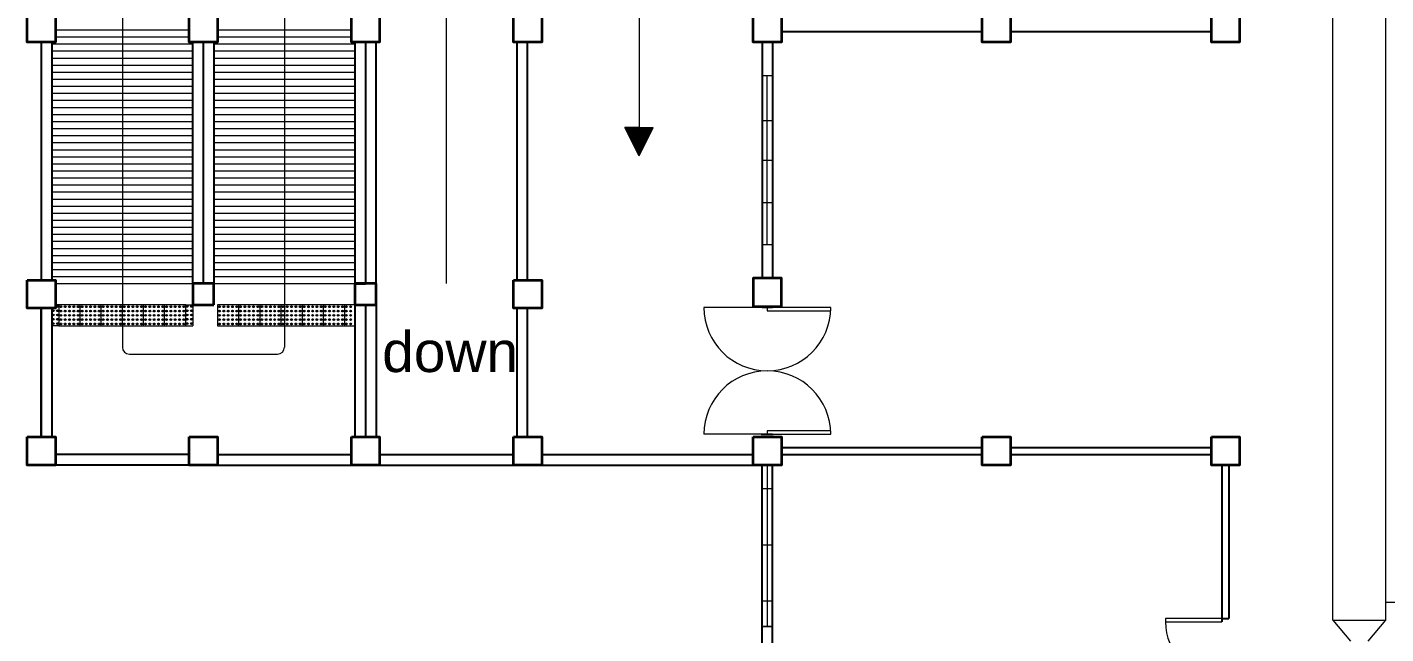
# Model space of a CAD drawing. Header units: millimetres. Extents: x -116 to 421, y 1 to 342.
# Drawn here: x 3.42 to 22.69, y 116.84 to 125.45 of the extents above; entities that cross this region are included whole.
import ezdxf

# ---------------------------------------------------------------- set-up
doc = ezdxf.new("R2010")
doc.units = ezdxf.units.MM
doc.header["$MEASUREMENT"] = 0
doc.layers.add('ahu line', color=7, linetype='Continuous', lineweight=20)
doc.styles.add('SWISSLT175', font='swissl.ttf', dxfattribs={"height": 0.175})

msp = doc.modelspace()

# ---------------------------------------------------------------- linework, layer by layer
at = {"color": 8, "lineweight": 9}
for p, q in [((4.77, 134.712), (4.77, 121.512)), ((9.37, 121.812), (9.37, 134.712)), ((7.07, 131.896), (7.07, 120.912)), ((12.1, 131.344), (12.1, 124.026)), ((3.82, 125.412), (5.72, 125.412)), ((3.82, 125.312), (5.72, 125.312)), ((6.12, 125.412), (8.02, 125.412)), ((6.12, 125.312), (8.02, 125.312)), ((3.77, 125.212), (5.77, 125.212)), ((3.77, 125.112), (5.77, 125.112)), ((6.07, 125.212), (8.07, 125.212)), ((6.07, 125.112), (8.07, 125.112)), ((3.77, 125.012), (5.77, 125.012)), ((3.77, 124.912), (5.77, 124.912)), ((6.07, 125.012), (8.07, 125.012)), ((6.07, 124.912), (8.07, 124.912)), ((3.77, 124.812), (5.77, 124.812)), ((3.77, 124.712), (5.77, 124.712)), ((6.07, 124.812), (8.07, 124.812)), ((6.07, 124.712), (8.07, 124.712)), ((13.845, 124.762), (13.995, 124.762)), ((13.845, 123.562), (13.845, 124.762)), ((13.92, 122.362), (13.92, 124.762)), ((13.995, 124.762), (13.995, 122.362)), ((3.77, 124.612), (5.77, 124.612)), ((6.07, 124.612), (8.07, 124.612)), ((3.77, 124.512), (5.77, 124.512)), ((3.77, 124.412), (5.77, 124.412)), ((6.07, 124.512), (8.07, 124.512)), ((6.07, 124.412), (8.07, 124.412)), ((3.77, 124.312), (5.77, 124.312)), ((3.77, 124.212), (5.77, 124.212)), ((6.07, 124.312), (8.07, 124.312)), ((6.07, 124.212), (8.07, 124.212)), ((3.77, 124.112), (5.77, 124.112)), ((3.77, 124.012), (5.77, 124.012)), ((6.07, 124.112), (8.07, 124.112)), ((6.07, 124.012), (8.07, 124.012)), ((12.1, 124.026), (11.9, 124.026)), ((12.1, 123.626), (11.9, 124.026)), ((12.1, 124.016), (11.905, 124.016)), ((12.1, 124.006), (11.91, 124.006)), ((12.1, 123.996), (11.915, 123.996)), ((12.1, 123.986), (11.92, 123.986)), ((12.1, 123.976), (11.925, 123.976)), ((12.1, 123.966), (11.93, 123.966)), ((12.1, 123.956), (11.935, 123.956)), ((12.1, 123.946), (11.94, 123.946)), ((12.1, 124.026), (12.3, 124.026)), ((12.1, 123.626), (12.3, 124.026)), ((12.1, 124.016), (12.295, 124.016)), ((12.1, 124.006), (12.29, 124.006)), ((12.285, 123.996), (12.1, 123.996)), ((12.28, 123.986), (12.1, 123.986)), ((12.275, 123.976), (12.1, 123.976)), ((12.27, 123.966), (12.1, 123.966)), ((12.265, 123.956), (12.1, 123.956)), ((12.26, 123.946), (12.1, 123.946)), ((13.845, 124.125), (13.995, 124.125)), ((3.77, 123.912), (5.77, 123.912)), ((3.77, 123.812), (5.77, 123.812)), ((6.07, 123.912), (8.07, 123.912)), ((6.07, 123.812), (8.07, 123.812)), ((12.1, 123.936), (11.945, 123.936)), ((12.1, 123.936), (11.945, 123.936)), ((12.1, 123.926), (11.95, 123.926)), ((12.1, 123.916), (11.955, 123.916)), ((12.1, 123.906), (11.96, 123.906)), ((12.1, 123.896), (11.965, 123.896)), ((12.1, 123.886), (11.97, 123.886)), ((12.1, 123.876), (11.975, 123.876)), ((12.1, 123.866), (11.98, 123.866)), ((12.1, 123.856), (11.985, 123.856)), ((12.1, 123.846), (11.99, 123.846)), ((12.1, 123.836), (11.995, 123.836)), ((12.1, 123.826), (12, 123.826)), ((12.1, 123.816), (12.005, 123.816)), ((12.1, 123.806), (12.01, 123.806)), ((12.1, 123.796), (12.015, 123.796)), ((12.1, 123.786), (12.02, 123.786)), ((12.1, 123.776), (12.025, 123.776)), ((12.1, 123.766), (12.03, 123.766)), ((12.1, 123.756), (12.035, 123.756)), ((12.1, 123.746), (12.04, 123.746)), ((12.255, 123.936), (12.1, 123.936)), ((12.255, 123.936), (12.1, 123.936)), ((12.25, 123.926), (12.1, 123.926)), ((12.245, 123.916), (12.1, 123.916)), ((12.24, 123.906), (12.1, 123.906)), ((12.235, 123.896), (12.1, 123.896)), ((12.23, 123.886), (12.1, 123.886)), ((12.225, 123.876), (12.1, 123.876)), ((12.22, 123.866), (12.1, 123.866)), ((12.215, 123.856), (12.1, 123.856)), ((12.21, 123.846), (12.1, 123.846)), ((12.205, 123.836), (12.1, 123.836)), ((12.2, 123.826), (12.1, 123.826)), ((12.195, 123.816), (12.1, 123.816)), ((12.19, 123.806), (12.1, 123.806)), ((12.185, 123.796), (12.1, 123.796)), ((12.18, 123.786), (12.1, 123.786)), ((12.175, 123.776), (12.1, 123.776)), ((12.17, 123.766), (12.1, 123.766)), ((12.165, 123.756), (12.1, 123.756)), ((12.16, 123.746), (12.1, 123.746)), ((3.77, 123.712), (5.77, 123.712)), ((3.77, 123.612), (5.77, 123.612)), ((6.07, 123.712), (8.07, 123.712)), ((6.07, 123.612), (8.07, 123.612)), ((12.1, 123.736), (12.045, 123.736)), ((12.1, 123.726), (12.05, 123.726)), ((12.1, 123.716), (12.055, 123.716)), ((12.1, 123.706), (12.06, 123.706)), ((12.1, 123.696), (12.065, 123.696)), ((12.1, 123.686), (12.07, 123.686)), ((12.1, 123.676), (12.075, 123.676)), ((12.1, 123.666), (12.08, 123.666)), ((12.1, 123.656), (12.085, 123.656)), ((12.1, 123.646), (12.09, 123.646)), ((12.1, 123.636), (12.095, 123.636)), ((12.155, 123.736), (12.1, 123.736)), ((12.15, 123.726), (12.1, 123.726)), ((12.145, 123.716), (12.1, 123.716)), ((12.14, 123.706), (12.1, 123.706)), ((12.135, 123.696), (12.1, 123.696)), ((12.13, 123.686), (12.1, 123.686)), ((12.125, 123.676), (12.1, 123.676)), ((12.12, 123.666), (12.1, 123.666)), ((12.115, 123.656), (12.1, 123.656)), ((12.11, 123.646), (12.1, 123.646)), ((12.105, 123.636), (12.1, 123.636)), ((13.845, 123.562), (13.845, 122.362)), ((13.845, 123.562), (13.995, 123.562)), ((3.77, 123.512), (5.77, 123.512)), ((3.77, 123.412), (5.77, 123.412)), ((6.07, 123.512), (8.07, 123.512)), ((6.07, 123.412), (8.07, 123.412)), ((3.77, 123.312), (5.77, 123.312)), ((3.77, 123.212), (5.77, 123.212)), ((6.07, 123.312), (8.07, 123.312)), ((6.07, 123.212), (8.07, 123.212)), ((3.77, 123.112), (5.77, 123.112)), ((3.77, 123.012), (5.77, 123.012)), ((6.07, 123.112), (8.07, 123.112)), ((6.07, 123.012), (8.07, 123.012)), ((3.77, 122.912), (5.77, 122.912)), ((3.77, 122.812), (5.77, 122.812)), ((6.07, 122.912), (8.07, 122.912)), ((6.07, 122.812), (8.07, 122.812)), ((13.845, 122.962), (13.995, 122.962)), ((3.77, 122.712), (5.77, 122.712)), ((3.77, 122.612), (5.77, 122.612)), ((6.07, 122.712), (8.07, 122.712)), ((6.07, 122.612), (8.07, 122.612)), ((3.77, 122.512), (5.77, 122.512)), ((3.77, 122.412), (5.77, 122.412)), ((6.07, 122.512), (8.07, 122.512)), ((6.07, 122.412), (8.07, 122.412)), ((3.77, 122.312), (5.77, 122.312)), ((3.77, 122.212), (5.77, 122.212)), ((6.07, 122.312), (8.07, 122.312)), ((6.07, 122.212), (8.07, 122.212)), ((13.995, 122.362), (13.845, 122.362)), ((3.77, 122.112), (5.77, 122.112)), ((3.77, 122.012), (5.77, 122.012)), ((6.07, 122.112), (8.07, 122.112)), ((6.07, 122.012), (8.07, 122.012)), ((3.77, 121.912), (5.77, 121.912)), ((6.07, 121.912), (8.07, 121.912)), ((3.82, 121.812), (5.77, 121.812)), ((6.07, 121.812), (8.07, 121.812)), ((3.87, 121.512), (3.82, 121.512)), ((4.17, 121.512), (3.87, 121.512)), ((3.87, 121.512), (3.87, 121.212)), ((4.17, 121.212), (4.17, 121.512)), ((4.47, 121.512), (4.17, 121.512)), ((4.47, 121.212), (4.47, 121.512)), ((4.77, 121.512), (4.47, 121.512)), ((4.77, 121.212), (4.77, 121.512)), ((5.07, 121.512), (4.77, 121.512)), ((5.07, 121.212), (5.07, 121.512)), ((5.37, 121.512), (5.07, 121.512)), ((5.37, 121.212), (5.37, 121.512)), ((5.67, 121.512), (5.37, 121.512)), ((5.67, 121.212), (5.67, 121.512)), ((5.67, 121.512), (5.77, 121.512)), ((5.77, 121.512), (5.77, 121.212)), ((6.42, 121.512), (6.12, 121.512)), ((6.12, 121.512), (6.12, 121.212)), ((6.72, 121.512), (6.42, 121.512)), ((6.42, 121.512), (6.42, 121.212)), ((7.02, 121.512), (6.72, 121.512)), ((6.72, 121.512), (6.72, 121.212)), ((7.32, 121.512), (7.02, 121.512)), ((7.02, 121.512), (7.02, 121.212)), ((7.62, 121.512), (7.32, 121.512)), ((7.32, 121.512), (7.32, 121.212)), ((7.92, 121.512), (7.62, 121.512)), ((7.62, 121.512), (7.62, 121.212)), ((8.22, 121.512), (7.92, 121.512)), ((7.92, 121.512), (7.92, 121.212)), ((3.87, 121.212), (3.77, 121.212)), ((3.87, 121.212), (4.17, 121.212)), ((4.17, 121.212), (4.47, 121.212)), ((4.47, 121.212), (4.77, 121.212)), ((4.77, 121.212), (5.07, 121.212)), ((4.77, 121.212), (4.77, 120.912)), ((5.07, 121.212), (5.37, 121.212)), ((5.37, 121.212), (5.67, 121.212)), ((5.67, 121.212), (5.77, 121.212)), ((6.12, 121.212), (6.42, 121.212)), ((6.42, 121.212), (6.72, 121.212)), ((6.72, 121.212), (7.02, 121.212)), ((7.02, 121.212), (7.32, 121.212)), ((7.32, 121.212), (7.62, 121.212)), ((7.62, 121.212), (7.92, 121.212)), ((7.92, 121.212), (8.07, 121.212)), ((4.87, 120.812), (6.97, 120.812)), ((13.845, 116.95), (13.845, 119.237)), ((13.92, 119.237), (13.92, 116.95)), ((13.845, 118.106), (13.845, 118.906)), ((13.845, 118.906), (13.995, 118.906)), ((13.995, 118.906), (13.995, 117.306)), ((13.845, 118.106), (13.995, 118.106)), ((13.995, 117.306), (13.845, 117.306)), ((13.845, 116.95), (13.995, 116.95))]:
    msp.add_line(p, q, dxfattribs=at)
at = {"color": 8, "lineweight": 25}
for p, q in [((14.12, 125.387), (16.97, 125.387)), ((17.37, 125.387), (20.22, 125.387)), ((3.62, 125.237), (3.62, 121.862)), ((3.77, 125.237), (3.77, 121.862)), ((5.77, 121.812), (5.77, 125.237)), ((5.92, 121.812), (5.92, 125.237)), ((6.07, 125.237), (6.07, 121.812)), ((8.07, 125.237), (8.07, 121.812)), ((8.22, 125.237), (8.22, 121.812)), ((8.37, 121.812), (8.37, 125.237)), ((10.37, 121.862), (10.37, 125.237)), ((10.52, 121.862), (10.52, 125.237)), ((13.845, 125.237), (13.845, 121.887)), ((13.995, 125.237), (13.995, 121.887)), ((8.07, 121.812), (8.07, 119.637)), ((8.37, 121.812), (8.37, 119.637)), ((3.62, 119.637), (3.62, 121.462)), ((3.62, 121.462), (3.62, 119.637)), ((3.77, 121.462), (3.77, 119.637)), ((8.22, 121.512), (8.22, 119.637)), ((10.37, 119.637), (10.37, 121.462)), ((10.52, 119.637), (10.52, 121.462)), ((13.845, 121.487), (13.845, 121.475)), ((13.995, 121.475), (13.845, 121.475)), ((13.995, 121.487), (13.995, 121.475)), ((13.845, 119.675), (13.995, 119.675)), ((13.845, 119.662), (13.845, 119.675)), ((13.995, 119.662), (13.995, 119.675)), ((5.72, 119.387), (3.82, 119.387)), ((6.12, 119.387), (8.02, 119.387)), ((8.42, 119.387), (10.32, 119.387)), ((10.72, 119.387), (13.72, 119.387)), ((14.12, 119.487), (16.97, 119.487)), ((14.12, 119.387), (16.97, 119.387)), ((17.37, 119.487), (20.22, 119.487)), ((17.37, 119.387), (20.22, 119.387)), ((5.72, 119.237), (3.82, 119.237)), ((6.12, 119.237), (10.32, 119.237)), ((10.72, 119.237), (13.72, 119.237)), ((13.845, 113.637), (13.845, 119.237)), ((13.995, 113.637), (13.995, 119.237)), ((20.37, 119.237), (20.37, 117.012)), ((20.47, 119.237), (20.47, 117.062)), ((20.37, 117.062), (20.47, 117.062))]:
    msp.add_line(p, q, dxfattribs=at)
at = {"color": 8, "lineweight": 35}
for p, q in [((5.77, 121.812), (5.77, 121.512)), ((6.07, 121.812), (5.77, 121.812)), ((5.77, 121.812), (5.77, 121.512)), ((6.07, 121.512), (6.07, 121.812)), ((6.07, 121.512), (6.07, 121.812)), ((8.07, 121.812), (8.22, 121.812)), ((8.07, 121.812), (8.07, 121.512)), ((8.37, 121.812), (8.07, 121.812)), ((8.07, 121.812), (8.07, 121.512)), ((8.37, 121.512), (8.37, 121.812)), ((8.37, 121.512), (8.37, 121.812)), ((5.77, 121.512), (6.07, 121.512)), ((8.07, 121.512), (8.37, 121.512)), ((8.07, 121.512), (8.37, 121.512))]:
    msp.add_line(p, q, dxfattribs=at)
at = {"color": 8, "lineweight": 13}
for p, q in [((13.92, 121.475), (13.02, 121.475)), ((14.82, 121.475), (13.92, 121.475)), ((13.92, 121.475), (13.92, 121.425)), ((14.82, 121.425), (14.82, 121.475)), ((13.92, 121.425), (14.82, 121.425)), ((14.82, 119.725), (13.92, 119.725)), ((13.92, 119.725), (13.92, 119.675)), ((14.82, 119.675), (14.82, 119.725)), ((13.92, 119.675), (13.02, 119.675)), ((13.92, 119.675), (14.82, 119.675))]:
    msp.add_line(p, q, dxfattribs=at)
at = {"color": 8, "lineweight": 35}
for points in [[(3.42, 125.637), (3.82, 125.637), (3.82, 125.237), (3.42, 125.237)], [(5.72, 125.637), (6.12, 125.637), (6.12, 125.237), (5.72, 125.237)], [(8.02, 125.637), (8.42, 125.637), (8.42, 125.237), (8.02, 125.237)], [(10.32, 125.637), (10.72, 125.637), (10.72, 125.237), (10.32, 125.237)], [(13.72, 125.637), (14.12, 125.637), (14.12, 125.237), (13.72, 125.237)], [(16.97, 125.637), (17.37, 125.637), (17.37, 125.237), (16.97, 125.237)], [(20.22, 125.637), (20.62, 125.637), (20.62, 125.237), (20.22, 125.237)], [(3.42, 121.862), (3.82, 121.862), (3.82, 121.462), (3.42, 121.462)], [(10.32, 121.862), (10.72, 121.862), (10.72, 121.462), (10.32, 121.462)], [(13.72, 121.487), (14.12, 121.487), (14.12, 121.887), (13.72, 121.887)], [(3.42, 119.637), (3.82, 119.637), (3.82, 119.237), (3.42, 119.237)], [(5.72, 119.637), (6.12, 119.637), (6.12, 119.237), (5.72, 119.237)], [(8.02, 119.637), (8.42, 119.637), (8.42, 119.237), (8.02, 119.237)], [(10.32, 119.637), (10.72, 119.637), (10.72, 119.237), (10.32, 119.237)], [(13.72, 119.637), (14.12, 119.637), (14.12, 119.237), (13.72, 119.237)], [(16.97, 119.637), (17.37, 119.637), (17.37, 119.237), (16.97, 119.237)], [(20.22, 119.637), (20.62, 119.637), (20.62, 119.237), (20.22, 119.237)]]:
    msp.add_lwpolyline(points, close=True, dxfattribs=at)
at = {"color": 8, "lineweight": 9}
for points in [[(13.845, 122.362), (13.845, 124.762), (13.995, 124.762), (13.995, 122.362)], [(13.845, 124.762), (13.995, 124.762), (13.995, 122.362), (13.845, 122.362)], [(13.845, 119.237), (13.995, 119.237), (13.995, 116.95), (13.845, 116.95)]]:
    msp.add_lwpolyline(points, close=True, dxfattribs=at)
at = {"color": 8, "lineweight": 13, "ltscale": 0.03}
msp.add_lwpolyline([(20.37, 117.012), (20.37, 117.062), (19.57, 117.062), (19.57, 117.012)], close=True, dxfattribs=at)
at = {"color": 8, "lineweight": 9}
for centre, radius in [((3.789, 121.428), 0.013), ((3.789, 121.428), 0.009), ((3.85, 121.489), 0.013), ((3.85, 121.428), 0.013), ((3.85, 121.489), 0.009), ((3.85, 121.428), 0.009), ((3.898, 121.484), 0.013), ((3.898, 121.423), 0.013), ((3.898, 121.484), 0.009), ((3.959, 121.484), 0.013), ((3.959, 121.423), 0.013), ((3.959, 121.484), 0.009), ((4.02, 121.484), 0.013), ((4.02, 121.423), 0.013), ((4.02, 121.484), 0.009), ((4.081, 121.484), 0.013), ((4.081, 121.423), 0.013), ((4.081, 121.484), 0.009), ((4.142, 121.484), 0.013), ((4.142, 121.423), 0.013), ((4.142, 121.484), 0.009), ((4.198, 121.484), 0.013), ((4.198, 121.423), 0.013), ((4.198, 121.484), 0.009), ((4.259, 121.484), 0.013), ((4.259, 121.423), 0.013), ((4.259, 121.484), 0.009), ((4.32, 121.484), 0.013), ((4.32, 121.423), 0.013), ((4.32, 121.484), 0.009), ((4.381, 121.484), 0.013), ((4.381, 121.423), 0.013), ((4.381, 121.484), 0.009), ((4.442, 121.484), 0.013), ((4.442, 121.423), 0.013), ((4.442, 121.484), 0.009), ((4.498, 121.484), 0.013), ((4.498, 121.423), 0.013), ((4.498, 121.484), 0.009), ((4.559, 121.484), 0.013), ((4.559, 121.423), 0.013), ((4.559, 121.484), 0.009), ((4.62, 121.484), 0.013), ((4.62, 121.423), 0.013), ((4.62, 121.484), 0.009), ((4.681, 121.484), 0.013), ((4.681, 121.423), 0.013), ((4.681, 121.484), 0.009), ((4.742, 121.484), 0.013), ((4.742, 121.423), 0.013), ((4.742, 121.484), 0.009), ((4.798, 121.484), 0.013), ((4.798, 121.423), 0.013), ((4.798, 121.484), 0.009), ((4.859, 121.484), 0.013), ((4.859, 121.423), 0.013), ((4.859, 121.484), 0.009), ((4.92, 121.484), 0.013), ((4.92, 121.423), 0.013), ((4.92, 121.484), 0.009), ((4.981, 121.484), 0.013), ((4.981, 121.423), 0.013), ((4.981, 121.484), 0.009), ((5.042, 121.484), 0.013), ((5.042, 121.423), 0.013), ((5.042, 121.484), 0.009), ((5.098, 121.484), 0.013), ((5.098, 121.423), 0.013), ((5.098, 121.484), 0.009), ((5.159, 121.484), 0.013), ((5.159, 121.423), 0.013), ((5.159, 121.484), 0.009), ((5.22, 121.484), 0.013), ((5.22, 121.423), 0.013), ((5.22, 121.484), 0.009), ((5.281, 121.484), 0.013), ((5.281, 121.423), 0.013), ((5.281, 121.484), 0.009), ((5.342, 121.484), 0.013), ((5.342, 121.423), 0.013), ((5.342, 121.484), 0.009), ((5.398, 121.484), 0.013), ((5.398, 121.423), 0.013), ((5.398, 121.484), 0.009), ((5.459, 121.484), 0.013), ((5.459, 121.423), 0.013), ((5.459, 121.484), 0.009), ((5.52, 121.484), 0.013), ((5.52, 121.423), 0.013), ((5.52, 121.484), 0.009), ((5.581, 121.484), 0.013), ((5.581, 121.423), 0.013), ((5.581, 121.484), 0.009), ((5.642, 121.484), 0.013), ((5.642, 121.423), 0.013), ((5.642, 121.484), 0.009), ((5.689, 121.489), 0.013), ((5.689, 121.428), 0.013), ((5.689, 121.489), 0.009), ((5.689, 121.428), 0.009), ((5.75, 121.489), 0.013), ((5.75, 121.428), 0.013), ((5.75, 121.489), 0.009), ((5.75, 121.428), 0.009), ((6.148, 121.484), 0.013), ((6.148, 121.423), 0.013), ((6.148, 121.484), 0.009), ((6.209, 121.484), 0.013), ((6.209, 121.423), 0.013), ((6.209, 121.484), 0.009), ((6.27, 121.484), 0.013), ((6.27, 121.423), 0.013), ((6.27, 121.484), 0.009), ((6.331, 121.484), 0.013), ((6.331, 121.423), 0.013), ((6.331, 121.484), 0.009), ((6.392, 121.484), 0.013), ((6.392, 121.423), 0.013), ((6.392, 121.484), 0.009), ((6.448, 121.484), 0.013), ((6.448, 121.423), 0.013), ((6.448, 121.484), 0.009), ((6.509, 121.484), 0.013), ((6.509, 121.423), 0.013), ((6.509, 121.484), 0.009), ((6.57, 121.484), 0.013), ((6.57, 121.423), 0.013), ((6.57, 121.484), 0.009), ((6.631, 121.484), 0.013), ((6.631, 121.423), 0.013), ((6.631, 121.484), 0.009), ((6.692, 121.484), 0.013), ((6.692, 121.423), 0.013), ((6.692, 121.484), 0.009), ((6.748, 121.484), 0.013), ((6.748, 121.423), 0.013), ((6.748, 121.484), 0.009), ((6.809, 121.484), 0.013), ((6.809, 121.423), 0.013), ((6.809, 121.484), 0.009), ((6.87, 121.484), 0.013), ((6.87, 121.423), 0.013), ((6.87, 121.484), 0.009), ((6.931, 121.484), 0.013), ((6.931, 121.423), 0.013), ((6.931, 121.484), 0.009), ((6.992, 121.484), 0.013), ((6.992, 121.423), 0.013), ((6.992, 121.484), 0.009), ((7.048, 121.484), 0.013), ((7.048, 121.423), 0.013), ((7.048, 121.484), 0.009), ((7.109, 121.484), 0.013), ((7.109, 121.423), 0.013), ((7.109, 121.484), 0.009), ((7.17, 121.484), 0.013), ((7.17, 121.423), 0.013), ((7.17, 121.484), 0.009), ((7.231, 121.484), 0.013), ((7.231, 121.423), 0.013), ((7.231, 121.484), 0.009), ((7.292, 121.484), 0.013), ((7.292, 121.423), 0.013), ((7.292, 121.484), 0.009), ((7.348, 121.484), 0.013), ((7.348, 121.423), 0.013), ((7.348, 121.484), 0.009), ((7.409, 121.484), 0.013), ((7.409, 121.423), 0.013), ((7.409, 121.484), 0.009), ((7.47, 121.484), 0.013), ((7.47, 121.423), 0.013), ((7.47, 121.484), 0.009), ((7.531, 121.484), 0.013), ((7.531, 121.423), 0.013), ((7.531, 121.484), 0.009), ((7.592, 121.484), 0.013), ((7.592, 121.423), 0.013), ((7.592, 121.484), 0.009), ((7.648, 121.484), 0.013), ((7.648, 121.423), 0.013), ((7.648, 121.484), 0.009), ((7.709, 121.484), 0.013), ((7.709, 121.423), 0.013), ((7.709, 121.484), 0.009), ((7.77, 121.484), 0.013), ((7.77, 121.423), 0.013), ((7.77, 121.484), 0.009), ((7.831, 121.484), 0.013), ((7.831, 121.423), 0.013), ((7.831, 121.484), 0.009), ((7.892, 121.484), 0.013), ((7.892, 121.423), 0.013), ((7.892, 121.484), 0.009), ((7.948, 121.484), 0.013), ((7.948, 121.423), 0.013), ((7.948, 121.484), 0.009), ((8.009, 121.484), 0.013), ((8.009, 121.423), 0.013), ((8.009, 121.484), 0.009), ((3.789, 121.367), 0.013), ((3.789, 121.306), 0.013), ((3.789, 121.245), 0.013), ((3.789, 121.367), 0.009), ((3.789, 121.306), 0.009), ((3.789, 121.245), 0.009), ((3.85, 121.367), 0.013), ((3.85, 121.306), 0.013), ((3.85, 121.245), 0.013), ((3.85, 121.367), 0.009), ((3.85, 121.306), 0.009), ((3.85, 121.245), 0.009), ((3.898, 121.362), 0.013), ((3.898, 121.301), 0.013), ((3.898, 121.24), 0.013), ((3.898, 121.423), 0.009), ((3.898, 121.362), 0.009), ((3.898, 121.301), 0.009), ((3.898, 121.24), 0.009), ((3.959, 121.362), 0.013), ((3.959, 121.301), 0.013), ((3.959, 121.24), 0.013), ((3.959, 121.423), 0.009), ((3.959, 121.362), 0.009), ((3.959, 121.301), 0.009), ((3.959, 121.24), 0.009), ((4.02, 121.362), 0.013), ((4.02, 121.301), 0.013), ((4.02, 121.24), 0.013), ((4.02, 121.423), 0.009), ((4.02, 121.362), 0.009), ((4.02, 121.301), 0.009), ((4.02, 121.24), 0.009), ((4.081, 121.362), 0.013), ((4.081, 121.301), 0.013), ((4.081, 121.24), 0.013), ((4.081, 121.423), 0.009), ((4.081, 121.362), 0.009), ((4.081, 121.301), 0.009), ((4.081, 121.24), 0.009), ((4.142, 121.362), 0.013), ((4.142, 121.301), 0.013), ((4.142, 121.24), 0.013), ((4.142, 121.423), 0.009), ((4.142, 121.362), 0.009), ((4.142, 121.301), 0.009), ((4.142, 121.24), 0.009), ((4.198, 121.362), 0.013), ((4.198, 121.301), 0.013), ((4.198, 121.24), 0.013), ((4.198, 121.423), 0.009), ((4.198, 121.362), 0.009), ((4.198, 121.301), 0.009), ((4.198, 121.24), 0.009), ((4.259, 121.362), 0.013), ((4.259, 121.301), 0.013), ((4.259, 121.24), 0.013), ((4.259, 121.423), 0.009), ((4.259, 121.362), 0.009), ((4.259, 121.301), 0.009), ((4.259, 121.24), 0.009), ((4.32, 121.362), 0.013), ((4.32, 121.301), 0.013), ((4.32, 121.24), 0.013), ((4.32, 121.423), 0.009), ((4.32, 121.362), 0.009), ((4.32, 121.301), 0.009), ((4.32, 121.24), 0.009), ((4.381, 121.362), 0.013), ((4.381, 121.301), 0.013), ((4.381, 121.24), 0.013), ((4.381, 121.423), 0.009), ((4.381, 121.362), 0.009), ((4.381, 121.301), 0.009), ((4.381, 121.24), 0.009), ((4.442, 121.362), 0.013), ((4.442, 121.301), 0.013), ((4.442, 121.24), 0.013), ((4.442, 121.423), 0.009), ((4.442, 121.362), 0.009), ((4.442, 121.301), 0.009), ((4.442, 121.24), 0.009), ((4.498, 121.362), 0.013), ((4.498, 121.301), 0.013), ((4.498, 121.24), 0.013), ((4.498, 121.423), 0.009), ((4.498, 121.362), 0.009), ((4.498, 121.301), 0.009), ((4.498, 121.24), 0.009), ((4.559, 121.362), 0.013), ((4.559, 121.301), 0.013), ((4.559, 121.24), 0.013), ((4.559, 121.423), 0.009), ((4.559, 121.362), 0.009), ((4.559, 121.301), 0.009), ((4.559, 121.24), 0.009), ((4.62, 121.362), 0.013), ((4.62, 121.301), 0.013), ((4.62, 121.24), 0.013), ((4.62, 121.423), 0.009), ((4.62, 121.362), 0.009), ((4.62, 121.301), 0.009), ((4.62, 121.24), 0.009), ((4.681, 121.362), 0.013), ((4.681, 121.301), 0.013), ((4.681, 121.24), 0.013), ((4.681, 121.423), 0.009), ((4.681, 121.362), 0.009), ((4.681, 121.301), 0.009), ((4.681, 121.24), 0.009), ((4.742, 121.362), 0.013), ((4.742, 121.301), 0.013), ((4.742, 121.24), 0.013), ((4.742, 121.423), 0.009), ((4.742, 121.362), 0.009), ((4.742, 121.301), 0.009), ((4.742, 121.24), 0.009), ((4.798, 121.362), 0.013), ((4.798, 121.301), 0.013), ((4.798, 121.24), 0.013), ((4.798, 121.423), 0.009), ((4.798, 121.362), 0.009), ((4.798, 121.301), 0.009), ((4.798, 121.24), 0.009), ((4.859, 121.362), 0.013), ((4.859, 121.301), 0.013), ((4.859, 121.24), 0.013), ((4.859, 121.423), 0.009), ((4.859, 121.362), 0.009), ((4.859, 121.301), 0.009), ((4.859, 121.24), 0.009), ((4.92, 121.362), 0.013), ((4.92, 121.301), 0.013), ((4.92, 121.24), 0.013), ((4.92, 121.423), 0.009), ((4.92, 121.362), 0.009), ((4.92, 121.301), 0.009), ((4.92, 121.24), 0.009), ((4.981, 121.362), 0.013), ((4.981, 121.301), 0.013), ((4.981, 121.24), 0.013), ((4.981, 121.423), 0.009), ((4.981, 121.362), 0.009), ((4.981, 121.301), 0.009), ((4.981, 121.24), 0.009), ((5.042, 121.362), 0.013), ((5.042, 121.301), 0.013), ((5.042, 121.24), 0.013), ((5.042, 121.423), 0.009), ((5.042, 121.362), 0.009), ((5.042, 121.301), 0.009), ((5.042, 121.24), 0.009), ((5.098, 121.362), 0.013), ((5.098, 121.301), 0.013), ((5.098, 121.24), 0.013), ((5.098, 121.423), 0.009), ((5.098, 121.362), 0.009), ((5.098, 121.301), 0.009), ((5.098, 121.24), 0.009), ((5.159, 121.362), 0.013), ((5.159, 121.301), 0.013), ((5.159, 121.24), 0.013), ((5.159, 121.423), 0.009), ((5.159, 121.362), 0.009), ((5.159, 121.301), 0.009), ((5.159, 121.24), 0.009), ((5.22, 121.362), 0.013), ((5.22, 121.301), 0.013), ((5.22, 121.24), 0.013), ((5.22, 121.423), 0.009), ((5.22, 121.362), 0.009), ((5.22, 121.301), 0.009), ((5.22, 121.24), 0.009), ((5.281, 121.362), 0.013), ((5.281, 121.301), 0.013), ((5.281, 121.24), 0.013), ((5.281, 121.423), 0.009), ((5.281, 121.362), 0.009), ((5.281, 121.301), 0.009), ((5.281, 121.24), 0.009), ((5.342, 121.362), 0.013), ((5.342, 121.301), 0.013), ((5.342, 121.24), 0.013), ((5.342, 121.423), 0.009), ((5.342, 121.362), 0.009), ((5.342, 121.301), 0.009), ((5.342, 121.24), 0.009), ((5.398, 121.362), 0.013), ((5.398, 121.301), 0.013), ((5.398, 121.24), 0.013), ((5.398, 121.423), 0.009), ((5.398, 121.362), 0.009), ((5.398, 121.301), 0.009), ((5.398, 121.24), 0.009), ((5.459, 121.362), 0.013), ((5.459, 121.301), 0.013), ((5.459, 121.24), 0.013), ((5.459, 121.423), 0.009), ((5.459, 121.362), 0.009), ((5.459, 121.301), 0.009), ((5.459, 121.24), 0.009), ((5.52, 121.362), 0.013), ((5.52, 121.301), 0.013), ((5.52, 121.24), 0.013), ((5.52, 121.423), 0.009), ((5.52, 121.362), 0.009), ((5.52, 121.301), 0.009), ((5.52, 121.24), 0.009), ((5.581, 121.362), 0.013), ((5.581, 121.301), 0.013), ((5.581, 121.24), 0.013), ((5.581, 121.423), 0.009), ((5.581, 121.362), 0.009), ((5.581, 121.301), 0.009), ((5.581, 121.24), 0.009), ((5.642, 121.362), 0.013), ((5.642, 121.301), 0.013), ((5.642, 121.24), 0.013), ((5.642, 121.423), 0.009), ((5.642, 121.362), 0.009), ((5.642, 121.301), 0.009), ((5.642, 121.24), 0.009), ((5.689, 121.367), 0.013), ((5.689, 121.306), 0.013), ((5.689, 121.245), 0.013), ((5.689, 121.367), 0.009), ((5.689, 121.306), 0.009), ((5.689, 121.245), 0.009), ((5.75, 121.367), 0.013), ((5.75, 121.306), 0.013), ((5.75, 121.245), 0.013), ((5.75, 121.367), 0.009), ((5.75, 121.306), 0.009), ((5.75, 121.245), 0.009), ((6.148, 121.362), 0.013), ((6.148, 121.301), 0.013), ((6.148, 121.24), 0.013), ((6.148, 121.423), 0.009), ((6.148, 121.362), 0.009), ((6.148, 121.301), 0.009), ((6.148, 121.24), 0.009), ((6.209, 121.362), 0.013), ((6.209, 121.301), 0.013), ((6.209, 121.24), 0.013), ((6.209, 121.423), 0.009), ((6.209, 121.362), 0.009), ((6.209, 121.301), 0.009), ((6.209, 121.24), 0.009), ((6.27, 121.362), 0.013), ((6.27, 121.301), 0.013), ((6.27, 121.24), 0.013), ((6.27, 121.423), 0.009), ((6.27, 121.362), 0.009), ((6.27, 121.301), 0.009), ((6.27, 121.24), 0.009), ((6.331, 121.362), 0.013), ((6.331, 121.301), 0.013), ((6.331, 121.24), 0.013), ((6.331, 121.423), 0.009), ((6.331, 121.362), 0.009), ((6.331, 121.301), 0.009), ((6.331, 121.24), 0.009), ((6.392, 121.362), 0.013), ((6.392, 121.301), 0.013), ((6.392, 121.24), 0.013), ((6.392, 121.423), 0.009), ((6.392, 121.362), 0.009), ((6.392, 121.301), 0.009), ((6.392, 121.24), 0.009), ((6.448, 121.362), 0.013), ((6.448, 121.301), 0.013), ((6.448, 121.24), 0.013), ((6.448, 121.423), 0.009), ((6.448, 121.362), 0.009), ((6.448, 121.301), 0.009), ((6.448, 121.24), 0.009), ((6.509, 121.362), 0.013), ((6.509, 121.301), 0.013), ((6.509, 121.24), 0.013), ((6.509, 121.423), 0.009), ((6.509, 121.362), 0.009), ((6.509, 121.301), 0.009), ((6.509, 121.24), 0.009), ((6.57, 121.362), 0.013), ((6.57, 121.301), 0.013), ((6.57, 121.24), 0.013), ((6.57, 121.423), 0.009), ((6.57, 121.362), 0.009), ((6.57, 121.301), 0.009), ((6.57, 121.24), 0.009), ((6.631, 121.362), 0.013), ((6.631, 121.301), 0.013), ((6.631, 121.24), 0.013), ((6.631, 121.423), 0.009), ((6.631, 121.362), 0.009), ((6.631, 121.301), 0.009), ((6.631, 121.24), 0.009), ((6.692, 121.362), 0.013), ((6.692, 121.301), 0.013), ((6.692, 121.24), 0.013), ((6.692, 121.423), 0.009), ((6.692, 121.362), 0.009), ((6.692, 121.301), 0.009), ((6.692, 121.24), 0.009), ((6.748, 121.362), 0.013), ((6.748, 121.301), 0.013), ((6.748, 121.24), 0.013), ((6.748, 121.423), 0.009), ((6.748, 121.362), 0.009), ((6.748, 121.301), 0.009), ((6.748, 121.24), 0.009), ((6.809, 121.362), 0.013), ((6.809, 121.301), 0.013), ((6.809, 121.24), 0.013), ((6.809, 121.423), 0.009), ((6.809, 121.362), 0.009), ((6.809, 121.301), 0.009), ((6.809, 121.24), 0.009), ((6.87, 121.362), 0.013), ((6.87, 121.301), 0.013), ((6.87, 121.24), 0.013), ((6.87, 121.423), 0.009), ((6.87, 121.362), 0.009), ((6.87, 121.301), 0.009), ((6.87, 121.24), 0.009), ((6.931, 121.362), 0.013), ((6.931, 121.301), 0.013), ((6.931, 121.24), 0.013), ((6.931, 121.423), 0.009), ((6.931, 121.362), 0.009), ((6.931, 121.301), 0.009), ((6.931, 121.24), 0.009), ((6.992, 121.362), 0.013), ((6.992, 121.301), 0.013), ((6.992, 121.24), 0.013), ((6.992, 121.423), 0.009), ((6.992, 121.362), 0.009), ((6.992, 121.301), 0.009), ((6.992, 121.24), 0.009), ((7.048, 121.362), 0.013), ((7.048, 121.301), 0.013), ((7.048, 121.24), 0.013), ((7.048, 121.423), 0.009), ((7.048, 121.362), 0.009), ((7.048, 121.301), 0.009), ((7.048, 121.24), 0.009), ((7.109, 121.362), 0.013), ((7.109, 121.301), 0.013), ((7.109, 121.24), 0.013), ((7.109, 121.423), 0.009), ((7.109, 121.362), 0.009), ((7.109, 121.301), 0.009), ((7.109, 121.24), 0.009), ((7.17, 121.362), 0.013), ((7.17, 121.301), 0.013), ((7.17, 121.24), 0.013), ((7.17, 121.423), 0.009), ((7.17, 121.362), 0.009), ((7.17, 121.301), 0.009), ((7.17, 121.24), 0.009), ((7.231, 121.362), 0.013), ((7.231, 121.301), 0.013), ((7.231, 121.24), 0.013), ((7.231, 121.423), 0.009), ((7.231, 121.362), 0.009), ((7.231, 121.301), 0.009), ((7.231, 121.24), 0.009), ((7.292, 121.362), 0.013), ((7.292, 121.301), 0.013), ((7.292, 121.24), 0.013), ((7.292, 121.423), 0.009), ((7.292, 121.362), 0.009), ((7.292, 121.301), 0.009), ((7.292, 121.24), 0.009), ((7.348, 121.362), 0.013), ((7.348, 121.301), 0.013), ((7.348, 121.24), 0.013), ((7.348, 121.423), 0.009), ((7.348, 121.362), 0.009), ((7.348, 121.301), 0.009), ((7.348, 121.24), 0.009), ((7.409, 121.362), 0.013), ((7.409, 121.301), 0.013), ((7.409, 121.24), 0.013), ((7.409, 121.423), 0.009), ((7.409, 121.362), 0.009), ((7.409, 121.301), 0.009), ((7.409, 121.24), 0.009), ((7.47, 121.362), 0.013), ((7.47, 121.301), 0.013), ((7.47, 121.24), 0.013), ((7.47, 121.423), 0.009), ((7.47, 121.362), 0.009), ((7.47, 121.301), 0.009), ((7.47, 121.24), 0.009), ((7.531, 121.362), 0.013), ((7.531, 121.301), 0.013), ((7.531, 121.24), 0.013), ((7.531, 121.423), 0.009), ((7.531, 121.362), 0.009), ((7.531, 121.301), 0.009), ((7.531, 121.24), 0.009), ((7.592, 121.362), 0.013), ((7.592, 121.301), 0.013), ((7.592, 121.24), 0.013), ((7.592, 121.423), 0.009), ((7.592, 121.362), 0.009), ((7.592, 121.301), 0.009), ((7.592, 121.24), 0.009), ((7.648, 121.362), 0.013), ((7.648, 121.301), 0.013), ((7.648, 121.24), 0.013), ((7.648, 121.423), 0.009), ((7.648, 121.362), 0.009), ((7.648, 121.301), 0.009), ((7.648, 121.24), 0.009), ((7.709, 121.362), 0.013), ((7.709, 121.301), 0.013), ((7.709, 121.24), 0.013), ((7.709, 121.423), 0.009), ((7.709, 121.362), 0.009), ((7.709, 121.301), 0.009), ((7.709, 121.24), 0.009), ((7.77, 121.362), 0.013), ((7.77, 121.301), 0.013), ((7.77, 121.24), 0.013), ((7.77, 121.423), 0.009), ((7.77, 121.362), 0.009), ((7.77, 121.301), 0.009), ((7.77, 121.24), 0.009), ((7.831, 121.362), 0.013), ((7.831, 121.301), 0.013), ((7.831, 121.24), 0.013), ((7.831, 121.423), 0.009), ((7.831, 121.362), 0.009), ((7.831, 121.301), 0.009), ((7.831, 121.24), 0.009), ((7.892, 121.362), 0.013), ((7.892, 121.301), 0.013), ((7.892, 121.24), 0.013), ((7.892, 121.423), 0.009), ((7.892, 121.362), 0.009), ((7.892, 121.301), 0.009), ((7.892, 121.24), 0.009), ((7.948, 121.362), 0.013), ((7.948, 121.301), 0.013), ((7.948, 121.24), 0.013), ((7.948, 121.423), 0.009), ((7.948, 121.362), 0.009), ((7.948, 121.301), 0.009), ((7.948, 121.24), 0.009), ((8.009, 121.362), 0.013), ((8.009, 121.301), 0.013), ((8.009, 121.24), 0.013), ((8.009, 121.423), 0.009), ((8.009, 121.362), 0.009), ((8.009, 121.301), 0.009), ((8.009, 121.24), 0.009)]:
    msp.add_circle(centre, radius, dxfattribs=at)
at = {"color": 8, "lineweight": 13}
for centre, start, end in [((13.92, 121.475), 180, 0), ((13.92, 119.675), 0, 180)]:
    msp.add_arc(centre, 0.9, start, end, dxfattribs=at)
at = {"color": 8, "lineweight": 9}
for centre, start, end in [((4.87, 120.912), 180, 270), ((6.97, 120.912), 270, 0)]:
    msp.add_arc(centre, 0.1, start, end, dxfattribs=at)
at = {"color": 8, "lineweight": 13, "ltscale": 0.03}
msp.add_arc((20.321, 117.012), 0.752, 180, 273.6952, dxfattribs=at)
at = {"layer": 'ahu line', "linetype": 'Continuous'}
for p, q in [((21.945, 117.039), (21.945, 146.362)), ((22.695, 117.039), (22.695, 146.362)), ((53.432, 117.287), (22.695, 117.287)), ((21.945, 117.039), (22.695, 117.039)), ((21.945, 117.039), (22.195, 116.739)), ((22.445, 116.739), (22.695, 117.039))]:
    msp.add_line(p, q, dxfattribs=at)

# ---------------------------------------------------------------- texts
at = {"color": 8, "lineweight": -2, "ltscale": 0.4, "insert": (9.421, 120.842), "char_height": 0.5778, "width": 0.90467, "attachment_point": 5, "line_spacing_factor": 0.9, "style": 'SWISSLT175'}
msp.add_mtext('down', dxfattribs=at)

doc.saveas('drawing.dxf')
